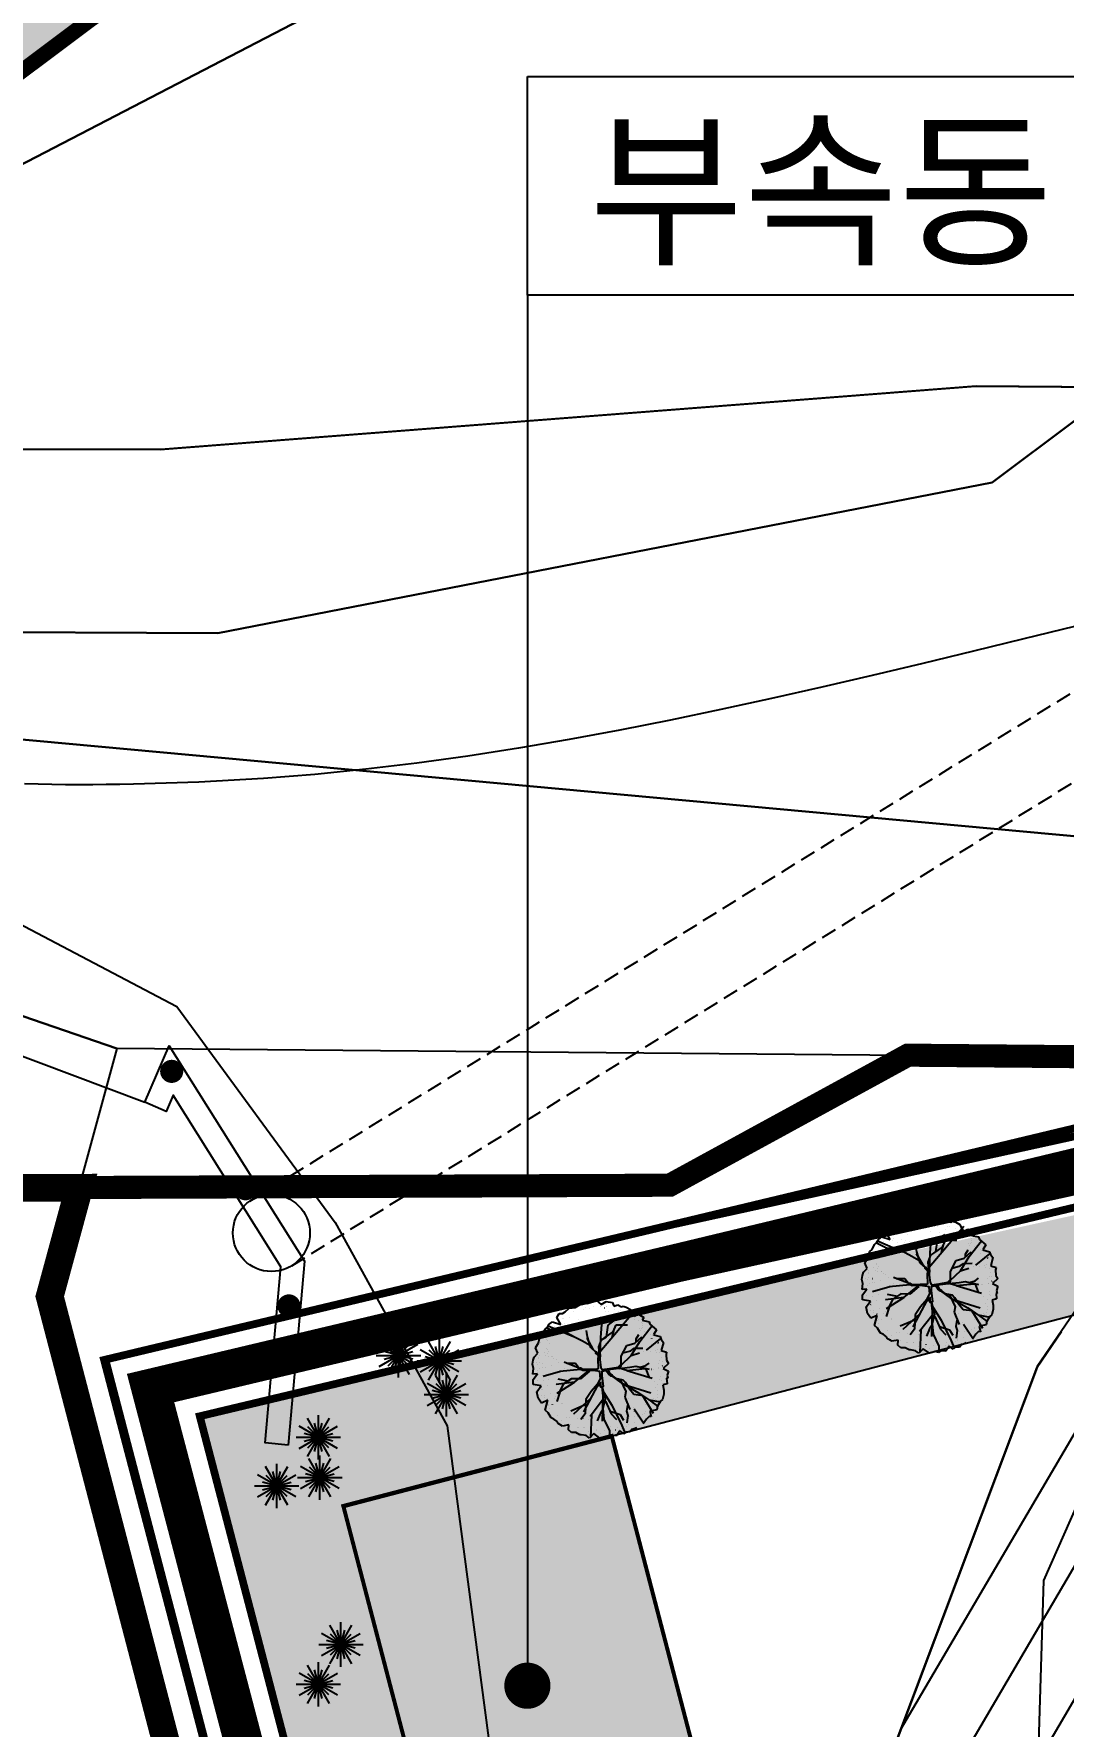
# Model space of a CAD drawing. Header units: millimetres. Extents: x 0 to 190005487, y 0 to 455456909.
# Drawn here: x 62806 to 76167, y 159310 to 181280 of the extents above; entities that cross this region are included whole.
import ezdxf
from ezdxf.enums import TextEntityAlignment as Align
from ezdxf.xclip import XClip

# ---------------------------------------------------------------- set-up
doc = ezdxf.new("R2010")
doc.units = ezdxf.units.MM
doc.header["$LTSCALE"] = 800
doc.header["$MEASUREMENT"] = 0
doc.header["$XCLIPFRAME"] = 0
for name, pattern in [('CENTER', [2, 1.25, -0.25, 0.25, -0.25]), ('DOT2', [0.125, 0, -0.125]), ('HIDDEN', [0.375, 0.25, -0.125]), ('PHANTOM2', [31.75, 15.875, -3.175, 3.175, -3.175, 3.175, -3.175]), ('XREF_BASE$0$PHANTOM', [63.5, 31.75, -6.35, 6.35, -6.35, 6.35, -6.35]), ('XREF_BASE$0$PHANTOMX2', [5, 2.5, -0.5, 0.5, -0.5, 0.5, -0.5])]:
    doc.linetypes.add(name, pattern=pattern)
doc.layers.get('0').update_dxf_attribs({"linetype": 'CONTINUOUS'})
doc.layers.get('Defpoints').update_dxf_attribs({"color": 153, "linetype": 'CONTINUOUS'})
for name, color, linetype in [('0-녹지', 71, 'CONTINUOUS'), ('1-5CON', 30, 'CONTINUOUS'), ('1-ROAD', 1, 'CONTINUOUS'), ('1-U형측구', 7, 'CONTINUOUS'), ('1-배수관', 134, 'HIDDEN'), ('1-신호등', 4, 'CONTINUOUS'), ('1-옹벽', 4, 'CONTINUOUS'), ('1-지적선', 3, 'CONTINUOUS'), ('125', 4, 'CONTINUOUS'), ('_교목_Plant', 90, 'CONTINUOUS'), ('base$0$base$0$WID', 4, 'CONTINUOUS'), ('LSMD_CONT_LDREG_41500', 1, 'CONTINUOUS'), ('rndur', 1, 'CONTINUOUS'), ('tc-2', 252, 'CONTINUOUS'), ('TEXT', 6, 'CONTINUOUS'), ('XREF_BASE$0$-0', 7, 'CONTINUOUS'), ('XREF_BASE$0$CE_PROPERTY LINE', 2, 'XREF_BASE$0$PHANTOM'), ('XREF_BASE$0$가구1', 5, 'CONTINUOUS'), ('XREF_BASE$0$성토옹벽', 6, 'CONTINUOUS'), ('XREF_BASE$0$절토옹벽', 2, 'CONTINUOUS'), ('사업부지', 7, 'CONTINUOUS'), ('성토옹벽', 6, 'CONTINUOUS')]:
    doc.layers.add(name, color=color, linetype=linetype)
doc.layers.add('A-MKXS-TEXT1', color=3, linetype='CONTINUOUS', lineweight=25)
doc.styles.add('SH_대대리576', font='NanumGothicBold.ttf')

# ---------------------------------------------------------------- blocks, each defined once
blk = doc.blocks.new('G$C940A8A8A')
at = {"layer": 'LSMD_CONT_LDREG_41500', "color": 7, "linetype": 'Continuous', "const_width": 0.26}
blk.add_lwpolyline([(13683, 131658), (14579, 132602), (21734, 152348), (25853, 158177), (29518, 161359), (46147, 168760), (47607, 165750), (31222, 159044), (28272, 155580), (24841, 151551), (23387, 143698), (19919, 133338), (16339, 129836), (13684, 124791)], close=True, dxfattribs=at)
at = {"layer": 'LSMD_CONT_LDREG_41500', "color": 1, "linetype": 'Continuous', "const_width": 300, "flags": 128}
blk.add_lwpolyline([(142885, 66413), (152606, 122087), (144785, 119579), (143421, 121130), (137727, 124230), (130217, 126970), (123087, 133510), (108147, 137630), (87787, 140640), (75957, 139800), (74927, 144400), (66787, 156160), (47607, 165750), (36878, 161359), (29518, 161359), (25251, 162513), (21834, 161660), (14411, 163566), (13684, 162297), (13684, 140689), (13684, 131660)], dxfattribs=at)
blk = doc.blocks.new('현황측량 지적')
at = {"transparency": 33554687}
h = blk.add_hatch(dxfattribs=at)
h.set_pattern_fill('ANSI31', color=6, scale=7000, angle=14.6251, style=0)
h.set_pattern_definition([(59.62512505, (-197077868.5, -418947641.6), (-754.8935534, 442.4485542), [])])
h.paths.add_polyline_path([(-43252, 10995), (-50374, 9137), (-53116, 5133), (-55630, -1548), (-56749, -13620), (-57568, -22460), (-58196, -23599), (-56461, -30244), (-55166, -24692), (-52586, -20400), (-51847, -9500), (-52423, -1534), (-50120, 3230), (-48140, 7327)])
at = {"layer": '125', "linetype": 'Continuous'}
blk.add_hatch(color=8, dxfattribs=at).paths.add_polyline_path([(-58637, 4234), (-62121, 3325), (-60757, -1900), (-57274, -991)])
at = {"layer": '사업부지', "linetype": 'Continuous'}
h = blk.add_hatch(dxfattribs=at)
h.set_pattern_fill('AR-HBONE', color=8, scale=100, angle=14.623, style=0)
h.set_pattern_definition([(59.62295331, (-152706624.56, -461770356.86), (-142.81125256, 547.36180552), [1200, -400]), (149.62295331, (-152706422.3, -461770011.77), (-142.81125256, 547.36180552), [1200, -400])])
edge = h.paths.add_edge_path()
edge.add_arc((-175728, 146781), 167876, 319.67, 322.33082, ccw=False)
edge.add_arc((-118040, 100322), 93851, 314.07463, 318.49856, ccw=False)
edge.add_arc((-118040, 100322), 93851, 310.12729, 314.07463, ccw=False)
edge.add_arc((-118040, 100322), 93851, 304.12732, 310.12729, ccw=False)
edge.add_arc((-57812, 11458), 13500, 124.1273, 194.1941)
edge.add_line((-70900, 8147), (-68479, -1130))
edge.add_line((-68479, -1130), (-66633, -8205))
edge.add_arc((-56474, -5554), 10500, 194.623, 244.5476)
edge.add_arc((-61631, -16390), 1500, 14.623, 64.5476, ccw=False)
edge.add_line((-60179, -16011), (-59907, -17053))
edge.add_arc((-56474, -5554), 12000, 194.623, 253.3715, ccw=False)
edge.add_line((-68085, -8584), (-72352, 7770))
edge.add_line((-72352, 7770), (-72261, 7430))
edge.add_arc((-57812, 11458), 15000, 124.1273, 195.5774, ccw=False)
edge.add_arc((-118040, 100322), 92351, 304.12732, 310.12729)
edge.add_arc((-118040, 100322), 92351, 310.12729, 314.07463)
edge.add_arc((-118040, 100322), 92351, 314.07463, 318.48907)
edge.add_arc((-175728, 146781), 166376, 319.67529, 320.61331)
edge.add_arc((-175727, 146780), 166375, 320.61332, 320.99411)
edge.add_arc((-41778, 38287), 6000, 100.2484, 140.9941, ccw=False)
blk.add_lwpolyline([(-43252, 10995), (-50374, 9137), (-53116, 5133), (-55630, -1548), (-56749, -13620), (-57568, -22460), (-58196, -23599), (-56461, -30244), (-55166, -24692), (-52586, -20400), (-51847, -9500), (-52423, -1534), (-50120, 3230), (-48140, 7327)], close=True)
at = {"color": 7, "const_width": 50}
blk.add_lwpolyline([(-58637, 4234), (-62121, 3325), (-60757, -1900), (-57274, -991)], close=True, dxfattribs=at)
at = {"layer": '1-5CON', "color": 8, "linetype": 'Continuous', "elevation": 90000}
blk.add_lwpolyline([(-52630, 14740), (-53287, 14580), (-53944, 14420), (-54600, 14262), (-55256, 14107), (-55911, 13954), (-56566, 13806), (-57221, 13663), (-57877, 13526), (-58533, 13397), (-59190, 13275), (-59847, 13163), (-60506, 13060), (-61166, 12968), (-61828, 12888), (-62491, 12821), (-63156, 12768), (-63999, 12719), (-64845, 12695), (-65022, 12691), (-65198, 12689), (-65375, 12687), (-65551, 12687), (-65728, 12687), (-65905, 12690), (-66081, 12693), (-66258, 12698)], dxfattribs=at)
at = {"layer": '1-ROAD', "color": 8}
blk.add_lwpolyline([(-44047, 10402), (-48053, 14274), (-49462, 17824), (-53914, 17856), (-64499, 17035), (-76393, 17053), (-82327, 16676), (-83836, 20055)], dxfattribs=at)
at = {"layer": '1-U형측구', "color": 8}
blk.add_lwpolyline([(-72293, 10105), (-68154, 9589), (-66551, 9261), (-64698, 8565)], dxfattribs=at)
at = {"layer": '1-배수관', "color": 8}
for p, q in [((-63318, 7293), (-32872, 26126)), ((-62792, 6442), (-32346, 25276))]:
    blk.add_line(p, q, dxfattribs=at)
at = {"layer": '1-배수관', "color": 8, "linetype": 'Continuous'}
blk.add_circle((-63055, 6868), 500, dxfattribs=at)
at = {"layer": '1-신호등', "color": 8, "linetype": 'Continuous'}
blk.add_line((-62933, 6429), (-62933, 6429), dxfattribs=at)
at = {"layer": '1-옹벽', "color": 8, "linetype": 'Continuous'}
blk.add_lwpolyline([(-62838, 4115), (-63137, 4142), (-62933, 6429), (-64332, 8656), (-64422, 8446), (-64698, 8565), (-64382, 9299), (-62625, 6503), (-62838, 4115)], dxfattribs=at)
at = {"layer": '1-옹벽', "color": 8, "linetype": 'Continuous', "const_width": 150}
for points in [[(-64422, 8947, 1), (-64277, 8985, 1)], [(-63464, 7423, 1), (-63319, 7460, 1)], [(-62900, 5902, 1), (-62755, 5940, 1)]]:
    blk.add_lwpolyline(points, format="xyb", close=True, dxfattribs=at)
at = {"layer": '1-지적선', "color": 8}
for points in [[(-48739, 44668, 0), (-45804, 38291, 0), (-58326, 24882, 0), (-77217, 15075, 0), (-79156, 15198, 0), (-85405, 21962, 0), (-95164, 27499, 0), (-68021, 40094, 0), (-55122, 53375, 0), (-52729, 56895, 0), (-48739, 44668, 0)], [(-45804, 38291, 0), (-42676, 31493, 0), (-41808, 30415, 0), (-42058, 29074, 0), (-49357, 19865, 0), (-53699, 16610, 0), (-63751, 14655, 0), (-71154, 14689, 0), (-77217, 15075, 0), (-58326, 24882, 0), (-45804, 38291, 0)], [(-79156, 15198, 0), (-77217, 15075, 0), (-71154, 14689, 0), (-63751, 14655, 0), (-53699, 16610, 0), (-49357, 19865, 0), (-42058, 29074, 0), (-41808, 30415, 0), (-39418, 27445, 0), (-36925, 22131, 0), (-47536, 12843, 0), (-52074, 11969, 0), (-78538, 14398, 0), (-79156, 15198, 0)], [(-132185, 7990, 0), (-122776, 15285, 0), (-113506, 15373, 0), (-102516, 11206, 0), (-97941, 11144, 0), (-88443, 13506, 0), (-78538, 14398, 0), (-52074, 11969, 0), (-47536, 12843, 0), (-36925, 22131, 0), (-36156, 20495, 0), (-50378, 9135, 0), (-54798, 9174, 0), (-65063, 9263, 0), (-68739, 10525, 0), (-78796, 11272, 0), (-89562, 11037, 0), (-99269, 8221, 0), (-103807, 8886, 0), (-113529, 12960, 0), (-122350, 13516, 0), (-124731, 11321, 0), (-132185, 7990, 0)], [(-102179, 8311, 0), (-103562, 8789, 0), (-103807, 8886, 0), (-99269, 8221, 0), (-89562, 11037, 0), (-78796, 11272, 0), (-68739, 10525, 0), (-65063, 9263, 0), (-65553, 7453, 0), (-83113, 7385, 0), (-99558, 7401, 0), (-102179, 8311, 0)]]:
    blk.add_polyline3d(points, dxfattribs=at)
at = {"layer": 'rndur', "linetype": 'PHANTOM2', "ltscale": 2, "const_width": 360, "flags": 128}
blk.add_lwpolyline([(206883, -157310), (202971, -156085), (192523, -138055), (192037, -134393), (187653, -139214), (180694, -143462), (173737, -143509), (161354, -148904), (157725, -144242), (154816, -136784), (158050, -127241), (126239, -144923), (122996, -147375), (114777, -142533), (78067, -156212), (59378, -150969), (50990, -145420), (42961, -141949), (35259, -140747), (23792, -141142), (15855, -140119), (12425, -139716), (9303, -139321), (5202, -130219), (-3377, -125158), (-12855, -120922), (-25433, -113134), (-31110, -107172), (-33684, -104469), (-50296, -94166), (-54916, -87820), (-58556, -75838), (-58594, -63575), (-54697, -51462), (-52838, -43399), (-53310, -35411), (-56465, -30247), (-58199, -23603), (-65933, 6044), (-65550, 7455), (-83110, 7388), (-99556, 7405), (-100789, 7832), (-83513, -58384), (-91570, -60086), (-90952, -159807)], dxfattribs=at)
at = {"layer": 'rndur', "linetype": 'PHANTOM2', "ltscale": 2, "flags": 128}
blk.add_lwpolyline([(206883, -157310), (202971, -156085), (192523, -138055), (192037, -134393), (187653, -139214), (180694, -143462), (173737, -143509), (161354, -148904), (157725, -144242), (154816, -136784), (158050, -127241), (126239, -144923), (122996, -147375), (114777, -142533), (78067, -156212), (59378, -150969), (50990, -145420), (42961, -141949), (35259, -140747), (23792, -141142), (15855, -140119), (12425, -139716), (9303, -139321), (5202, -130219), (-3377, -125158), (-12855, -120922), (-25433, -113134), (-31110, -107172), (-33684, -104469), (-50296, -94166), (-54916, -87820), (-58556, -75838), (-58594, -63575), (-54697, -51462), (-52838, -43399), (-53310, -35411), (-56465, -30247), (-58199, -23603), (-65933, 6044), (-65550, 7455), (-83110, 7388), (-99556, 7405), (-100789, 7832), (-83513, -58384), (-91570, -60086), (-90952, -159807)], dxfattribs=at)
at = {"layer": '사업부지', "color": 8, "linetype": 'Continuous', "flags": 128}
blk.add_lwpolyline([(-42845, 44191, 200, 200, -0.011611), (-47751, 38133, 200, 200, -0.019305), (-52757, 32896, 200, 200, -0.017225), (-57554, 28562, 200, 200, -0.026186), (-65386, 22633, 200, 200, 0.315619), (-70900, 8147, 200, 200, 0), (-68479, -1130, 200, 200, 0), (-66633, -8205, 200, 200, 0.22135), (-60986, -15035, 200, 200, -0.22135), (-60179, -16011, 200, 200, 0), (-59907, -17053, 200, 200, -0.262105), (-68085, -8584, 200, 200, 0), (-72352, 7770, 200, 200, 0), (-72261, 7430, 200, 200, -0.322269), (-66228, 23875, 200, 200, 0.026186), (-58520, 29709, 200, 200, 0.017225), (-53801, 33974, 200, 200, 0.019264), (-48884, 39115, 200, 200, 0.004093), (-47139, 41206, 0, 0, 0), (-47139, 41206, 200, 200, 0.001662), (-46440, 42063, 200, 200, -0.179684)], format="xyseb", close=True, dxfattribs=at)
at = {"layer": '사업부지', "color": 8, "linetype": 'Continuous', "ltscale": 10, "const_width": 200, "flags": 128}
for points in [[(-42845, 44191, -0.011611), (-47751, 38133, -0.019305), (-52757, 32896, -0.017225), (-57554, 28562, -0.026186), (-65386, 22633, 0.315619), (-70900, 8147), (-68479, -1130), (-66633, -8205, 0.22135), (-60986, -15035, -0.22135), (-60179, -16011), (-59907, -17053)], [(-47139, 41206, -0.004093), (-48884, 39115, -0.019264), (-53801, 33974, -0.017225), (-58520, 29709, -0.026186), (-66228, 23875, 0.322269), (-72261, 7430), (-72352, 7770), (-68085, -8584, 0.262105), (-59907, -17053, 0.262105)]]:
    blk.add_lwpolyline(points, format="xyb", dxfattribs=at)
at = {"rotation": 14.62512504690287}
blk.add_blockref('G$C940A8A8A', (-38193, -154447), dxfattribs=at)
blk = doc.blocks.new('대지현황레벨1')
at = {"layer": 'Defpoints', "color": 6}
blk.add_lwpolyline([(-60480, -14864), (-56753, -13622), (-52427, -1536), (-50124, 3229), (-48145, 7325), (-33984, 17951), (-36156, 20495), (-50378, 9135), (-54798, 9174), (-57889, 7486), (-65553, 7456), (-65936, 6045)], close=True, dxfattribs=at)
blk = doc.blocks.new('A$C15A91853')
at = {"layer": 'Defpoints'}
for points in [[(46801, 0), (47587, 7154), (48443, 10307), (49499, 19897), (49907, 33129), (50351, 34136), (50956, 34462), (52066, 34644), (58944, 34310), (68294, 34026), (68303, 34079), (69309, 40554), (69347, 40792), (60535, 41222), (58897, 41176), (54889, 45050), (53481, 48599), (49028, 48631), (38443, 47812), (26550, 47830), (20615, 47453), (19107, 50832)], [(0, 44758), (4948, 43401), (17839, 42226), (25189, 42483), (29295, 42370), (33454, 42220), (35928, 42013), (38652, 40578), (40707, 37777), (42163, 35137), (43272, 26739), (43649, 20480), (42505, 20194), (43607, 13152), (43641, 11401)]]:
    blk.add_lwpolyline(points, dxfattribs=at)
blk = doc.blocks.new('A$C53055D6E')
at = {"layer": 'XREF_BASE$0$CE_PROPERTY LINE', "color": 8, "linetype": 'XREF_BASE$0$PHANTOMX2', "ltscale": 3, "flags": 128}
for points in [[(436, 116514), (1065, 117654), (3002, 138566), (5516, 145246), (8259, 149251), (22480, 160611), (24653, 158067), (10492, 147441), (8512, 143344), (6210, 138580), (6786, 130614), (6046, 119714), (3466, 115422), (2171, 109870)], [(24653, 158067), (15380, 151109), (8259, 149251), (3838, 149290), (748, 147602), (-6916, 147572), (-7299, 146160), (-1843, 125252), (436, 116516), (2171, 109870), (5326, 104706), (5798, 96717), (3940, 88655), (43, 76541), (81, 64279), (3722, 52297), (8342, 45951), (24954, 35648), (27528, 32946), (33205, 26984), (45785, 19196), (55262, 14961), (63842, 9900), (67943, 799), (71065, 403), (74495, 0), (71416, 11497), (72509, 16027), (80907, 20283), (84381, 29814), (86654, 26118), (86417, 19281), (94182, 16961), (94474, 13223), (94701, 13128), (143072, 50641), (145797, 73715), (141926, 86006), (137274, 142330), (130340, 137929), (128629, 139085), (122336, 140647), (114378, 141402), (105827, 145930), (90331, 146144), (69871, 143916), (58636, 140116), (56478, 144307), (45633, 153630)], [(15380, 151109), (8259, 149251), (5516, 145246), (3002, 138566), (1884, 126494), (1065, 117654), (437, 116515), (2171, 109870), (3466, 115422), (6046, 119714), (6786, 130614), (6210, 138580), (8512, 143344), (10492, 147441)]]:
    blk.add_lwpolyline(points, close=True, dxfattribs=at)
at = {"layer": '성토옹벽', "color": 4, "linetype": 'Continuous', "ltscale": 10, "const_width": 100, "flags": 128}
for points in [[(55628, 144636), (45495, 153353), (24724, 157745), (15091, 150517), (8341, 148908), (803, 147102), (-6147, 145447), (-6595, 145340), (-1228, 124843)], [(54976, 143878), (45038, 152427), (24961, 156673), (15534, 149599), (8574, 147936), (913, 146102), (-5353, 144609), (-260, 125095)]]:
    blk.add_lwpolyline(points, dxfattribs=at)
at = {"layer": '성토옹벽', "color": 4, "linetype": 'CENTER', "ltscale": 100, "const_width": 500, "flags": 128}
blk.add_lwpolyline([(55302, 144257), (45267, 152890), (24842, 157209), (15312, 150058), (8457, 148427), (858, 146602), (-5991, 144975), (-5991, 144975), (-744, 124969)], dxfattribs=at)
blk = doc.blocks.new('XREF_BASE$0$사면')
at = {"layer": 'XREF_BASE$0$가구1', "color": 8, "ltscale": 3, "flags": 128}
blk.add_lwpolyline([(298619.448, 360291.174), (298619.448, 360313.966), (298620.175, 360315.235), (298615.174, 360316.52)], dxfattribs=at)
blk = doc.blocks.new('XREF_BASE$0$A$C5E376D50')
at = {"layer": 'XREF_BASE$0$-0', "color": 8, "linetype": 'ByBlock', "xscale": 1000, "yscale": 1000, "zscale": 1000, "rotation": 14.62585327519887}
blk.add_blockref('XREF_BASE$0$사면', (-197751370, -423722364), dxfattribs=at)
blk = doc.blocks.new('XREF_BASE$0$A$C3CBC0631')
at = {"layer": '125', "linetype": 'Continuous'}
blk.add_hatch(color=8, dxfattribs=at).paths.add_polyline_path([(-5, 144348), (-3489, 143439), (-2125, 138214), (1358, 139123)])
at = {"color": 7, "const_width": 50}
blk.add_lwpolyline([(-5, 144348), (-3489, 143439), (-2125, 138214), (1358, 139123)], close=True, dxfattribs=at)
at = {"layer": 'XREF_BASE$0$CE_PROPERTY LINE', "color": 8, "linetype": 'XREF_BASE$0$PHANTOMX2', "ltscale": 3, "flags": 128}
for points in [[(436, 116514), (1065, 117654), (3002, 138566), (5516, 145246), (8259, 149251), (22480, 160611), (24653, 158067), (10492, 147441), (8512, 143344), (6210, 138580), (6786, 130614), (6046, 119714), (3466, 115422), (2171, 109870)], [(24653, 158067), (15380, 151109), (8259, 149251), (3838, 149290), (748, 147602), (-6916, 147572), (-7299, 146160), (-1843, 125252), (436, 116516), (2171, 109870), (5326, 104706), (5798, 96717), (3940, 88655), (43, 76542), (81, 64279), (3722, 52297), (8342, 45951), (24954, 35648), (27528, 32946), (33205, 26984), (45785, 19196), (55262, 14961), (63842, 9900), (67943, 799), (71065, 403), (74495, 0), (71416, 11497), (72509, 16027), (80907, 20283), (84381, 29814), (86654, 26118), (86417, 19281), (94182, 16961), (94474, 13223), (94701, 13128), (143072, 50641), (145797, 73715), (141926, 86006), (137274, 142330), (130340, 137929), (128629, 139085), (122336, 140647), (114378, 141402), (105828, 145930), (90331, 146144), (69871, 143916), (58636, 140116), (56478, 144307), (45633, 153630)], [(15380, 151109), (8259, 149251), (5516, 145246), (3002, 138566), (1884, 126494), (1065, 117654), (437, 116515), (2171, 109870), (3466, 115422), (6046, 119714), (6786, 130614), (6210, 138580), (8512, 143344), (10492, 147441)]]:
    blk.add_lwpolyline(points, close=True, dxfattribs=at)
at = {"layer": 'XREF_BASE$0$절토옹벽', "color": 8, "linetype": 'ByBlock', "ltscale": 5, "const_width": 100, "flags": 128}
for points in [[(55628, 144636), (45495, 153353), (24724, 157745), (15091, 150517), (8375, 148764), (803, 147102), (-6578, 145344), (-6578, 145344), (-1228, 124843)], [(54976, 143878), (45038, 152427), (24961, 156673), (15550, 149647), (8574, 147936), (913, 146102), (-5353, 144609), (-260, 125095)]]:
    blk.add_lwpolyline(points, dxfattribs=at)
at = {"layer": 'XREF_BASE$0$절토옹벽', "color": 253, "const_width": 500, "flags": 128}
blk.add_lwpolyline([(55302, 144257), (45267, 152890), (24842, 157209), (15312, 150058), (8492, 148278), (858, 146602), (-5992, 144975), (-5992, 144975), (-744, 124969)], dxfattribs=at)
blk = doc.blocks.new('TL000015_0')
at = {"color": 0}
for p, q in [((-0.138, 0.675), (-0.079, 0.692)), ((-0.079, 0.692), (-0.042, 0.707)), ((-0.042, 0.707), (0.008, 0.666)), ((0.008, 0.666), (0.058, 0.697)), ((0.058, 0.697), (0.121, 0.686)), ((-0.441, 0.534), (-0.419, 0.573)), ((-0.401, 0.463), (-0.441, 0.534)), ((-0.419, 0.573), (-0.386, 0.575)), ((-0.386, 0.575), (-0.358, 0.59)), ((-0.358, 0.59), (-0.317, 0.629)), ((-0.317, 0.629), (-0.256, 0.634)), ((-0.256, 0.634), (-0.223, 0.655)), ((-0.223, 0.655), (-0.182, 0.679)), ((-0.182, 0.679), (-0.138, 0.675)), ((-0.007, 0.185), (0.344, 0.601)), ((0.121, 0.686), (0.134, 0.647)), ((0.134, 0.647), (0.177, 0.662)), ((0.177, 0.662), (0.214, 0.642)), ((0.214, 0.642), (0.23, 0.649)), ((0.23, 0.649), (0.262, 0.64)), ((0.262, 0.64), (0.304, 0.616)), ((0.304, 0.616), (0.312, 0.601)), ((0.312, 0.601), (0.34, 0.547)), ((0.34, 0.547), (0.386, 0.568)), ((0.386, 0.568), (0.441, 0.534)), ((0.441, 0.534), (0.423, 0.506)), ((-0.63, 0.277), (-0.61, 0.344)), ((-0.61, 0.344), (-0.584, 0.362)), ((-0.584, 0.362), (-0.562, 0.414)), ((-0.562, 0.414), (-0.536, 0.436)), ((-0.431, 0.373), (-0.541, 0.426)), ((-0.536, 0.436), (-0.519, 0.466)), ((-0.275, 0.337), (-0.53, 0.447)), ((-0.519, 0.466), (-0.486, 0.49)), ((-0.486, 0.49), (-0.401, 0.463)), ((-0.35, 0.38), (-0.431, 0.373)), ((-0.249, 0.328), (-0.35, 0.38)), ((-0.132, 0.338), (-0.142, 0.402)), ((0.011, 0.461), (0, 0.33)), ((0.04, 0.326), (0.13, 0.387)), ((0.062, 0.338), (0.079, 0.456)), ((0.079, 0.456), (0.152, 0.515)), ((0.117, 0.332), (0.135, 0.396)), ((0.13, 0.387), (0.16, 0.458)), ((0.16, 0.458), (0.275, 0.458)), ((0.361, 0.316), (0.388, 0.36)), ((0.398, 0.291), (0.523, 0.452)), ((0.423, 0.506), (0.493, 0.49)), ((0.493, 0.49), (0.502, 0.466)), ((0.502, 0.466), (0.567, 0.41)), ((0.567, 0.41), (0.536, 0.359)), ((0.536, 0.359), (0.604, 0.34)), ((-0.673, 0.133), (-0.636, 0.172)), ((-0.66, 0.227), (-0.63, 0.277)), ((-0.636, 0.172), (-0.66, 0.227)), ((-0.183, 0.292), (-0.249, 0.328)), ((-0.11, 0.253), (-0.183, 0.292)), ((-0.137, 0.324), (-0.076, 0.214)), ((-0.097, 0.228), (-0.132, 0.338)), ((-0.044, 0.179), (-0.097, 0.228)), ((-0.076, 0.214), (-0.044, 0.182)), ((-0.017, 0.235), (0.01, 0.306)), ((-0.009, 0.16), (-0.017, 0.235)), ((0, 0.33), (-0.008, 0.158)), ((0.01, 0.306), (0.062, 0.338)), ((0.211, 0.14), (0.268, 0.25)), ((0.228, 0.174), (0.307, 0.196)), ((0.268, 0.25), (0.348, 0.275)), ((0.307, 0.196), (0.341, 0.221)), ((0.312, 0.148), (0.398, 0.291)), ((0.312, 0.148), (0.396, 0.174)), ((0.341, 0.221), (0.429, 0.223)), ((0.348, 0.275), (0.419, 0.338)), ((0.363, 0.284), (0.361, 0.316)), ((0.466, 0.204), (0.612, 0.321)), ((0.582, 0.281), (0.588, 0.276)), ((0.604, 0.34), (0.615, 0.312)), ((0.615, 0.312), (0.639, 0.281)), ((0.639, 0.281), (0.617, 0.198)), ((0.617, 0.198), (0.671, 0.181)), ((0.671, 0.181), (0.667, 0.157)), ((-0.689, 0.059), (-0.682, 0.101)), ((-0.68, 0.018), (-0.689, 0.059)), ((-0.686, -0.042), (-0.68, 0.018)), ((-0.682, 0.101), (-0.673, 0.133)), ((-0.203, 0.006), (-0.413, -0.015)), ((-0.208, 0.017), (-0.368, 0.079)), ((-0.254, 0.066), (-0.342, 0.066)), ((-0.215, 0.017), (-0.254, 0.066)), ((0.267, -0.003), (0.19, 0.02)), ((0.192, 0.017), (0.297, 0.03)), ((0.312, 0.148), (0.204, 0.045)), ((0.211, 0.044), (0.211, 0.14)), ((0.267, -0.003), (0.449, 0.016)), ((0.297, 0.03), (0.358, 0.04)), ((0.358, 0.04), (0.495, 0.008)), ((0.402, 0.03), (0.461, 0.047)), ((0.461, 0.047), (0.495, 0.071)), ((0.461, 0.01), (0.491, -0.068)), ((0.629, 0.042), (0.627, 0.039)), ((0.691, 0.068), (0.635, 0.018)), ((0.635, 0.018), (0.689, -0.01)), ((0.667, 0.157), (0.669, 0.101)), ((0.669, 0.101), (0.691, 0.068)), ((-0.638, -0.038), (-0.686, -0.042)), ((-0.682, -0.095), (-0.638, -0.038)), ((-0.682, -0.147), (-0.682, -0.095)), ((-0.602, -0.161), (-0.682, -0.147)), ((-0.645, -0.219), (-0.602, -0.161)), ((-0.406, -0.014), (-0.58, -0.066)), ((-0.262, -0.123), (-0.45, -0.147)), ((-0.278, -0.133), (-0.443, -0.238)), ((-0.328, -0.112), (-0.428, -0.093)), ((-0.379, -0.144), (-0.418, -0.227)), ((-0.293, -0.088), (-0.379, -0.144)), ((-0.203, -0.09), (-0.293, -0.088)), ((-0.262, -0.123), (-0.278, -0.133)), ((-0.262, -0.123), (-0.138, -0.022)), ((-0.112, -0.012), (-0.203, -0.09)), ((-0.026, -0.149), (-0.173, -0.422)), ((-0.138, -0.022), (-0.123, -0.003)), ((-0.029, -0.144), (-0.093, -0.218)), ((0.014, -0.17), (0.023, -0.261)), ((0.018, -0.171), (0.047, -0.291)), ((0.111, -0.051), (0.152, -0.083)), ((0.213, -0.129), (0.113, -0.055)), ((0.152, -0.083), (0.226, -0.098)), ((0.199, -0.095), (0.258, -0.218)), ((0.213, -0.129), (0.246, -0.15)), ((0.226, -0.098), (0.25, -0.122)), ((0.239, -0.145), (0.51, -0.229)), ((0.246, -0.15), (0.384, -0.229)), ((0.25, -0.122), (0.295, -0.191)), ((0.267, -0.003), (0.524, -0.08)), ((0.676, -0.138), (0.633, -0.15)), ((0.633, -0.15), (0.643, -0.202)), ((0.682, -0.08), (0.671, -0.083)), ((0.671, -0.083), (0.676, -0.138)), ((0.689, -0.01), (0.676, -0.051)), ((0.676, -0.051), (0.682, -0.08)), ((-0.632, -0.286), (-0.645, -0.219)), ((-0.597, -0.334), (-0.632, -0.286)), ((-0.534, -0.306), (-0.597, -0.334)), ((-0.562, -0.406), (-0.534, -0.306)), ((-0.411, -0.223), (-0.443, -0.318)), ((-0.101, -0.289), (-0.273, -0.448)), ((-0.149, -0.298), (-0.156, -0.445)), ((-0.093, -0.218), (-0.149, -0.298)), ((0.022, -0.306), (-0.105, -0.469)), ((0.017, -0.199), (0.114, -0.355)), ((0.023, -0.261), (0.018, -0.518)), ((0.047, -0.291), (0.025, -0.391)), ((0.05, -0.316), (0.108, -0.445)), ((0.258, -0.218), (0.248, -0.274)), ((0.248, -0.274), (0.299, -0.399)), ((0.295, -0.191), (0.339, -0.245)), ((0.339, -0.245), (0.434, -0.257)), ((0.384, -0.229), (0.507, -0.313)), ((0.427, -0.258), (0.534, -0.436)), ((0.49, -0.301), (0.609, -0.323)), ((0.507, -0.313), (0.583, -0.368)), ((0.61, -0.315), (0.578, -0.365)), ((0.63, -0.299), (0.61, -0.315)), ((0.641, -0.243), (0.63, -0.299)), ((0.643, -0.202), (0.641, -0.243)), ((-0.53, -0.434), (-0.562, -0.406)), ((-0.501, -0.484), (-0.53, -0.434)), ((-0.473, -0.497), (-0.501, -0.484)), ((-0.438, -0.521), (-0.473, -0.497)), ((-0.154, -0.352), (-0.301, -0.416)), ((-0.156, -0.445), (-0.198, -0.502)), ((-0.092, -0.452), (-0.102, -0.682)), ((-0.002, -0.443), (-0.034, -0.516)), ((0.025, -0.401), (-0.002, -0.443)), ((0.025, -0.391), (0.035, -0.497)), ((0.035, -0.497), (0.091, -0.617)), ((0.099, -0.418), (0.199, -0.45)), ((0.108, -0.445), (0.162, -0.502)), ((0.114, -0.355), (0.218, -0.562)), ((0.199, -0.45), (0.233, -0.507)), ((0.275, -0.355), (0.263, -0.418)), ((0.263, -0.418), (0.277, -0.46)), ((0.277, -0.46), (0.268, -0.536)), ((0.342, -0.394), (0.435, -0.535)), ((0.467, -0.497), (0.432, -0.545)), ((0.493, -0.469), (0.467, -0.497)), ((0.515, -0.471), (0.493, -0.469)), ((0.571, -0.402), (0.499, -0.415)), ((0.499, -0.415), (0.515, -0.471)), ((0.578, -0.365), (0.571, -0.402)), ((-0.429, -0.543), (-0.438, -0.521)), ((-0.386, -0.567), (-0.429, -0.543)), ((-0.321, -0.556), (-0.386, -0.567)), ((-0.323, -0.606), (-0.321, -0.556)), ((-0.295, -0.634), (-0.323, -0.606)), ((-0.249, -0.634), (-0.295, -0.634)), ((-0.208, -0.656), (-0.249, -0.634)), ((-0.197, -0.656), (-0.208, -0.656)), ((-0.145, -0.663), (-0.197, -0.656)), ((-0.112, -0.689), (-0.145, -0.663)), ((-0.069, -0.643), (-0.112, -0.689)), ((-0.005, -0.689), (-0.069, -0.643)), ((0.023, -0.682), (-0.005, -0.689)), ((0.053, -0.673), (0.023, -0.682)), ((0.088, -0.68), (0.053, -0.673)), ((0.11, -0.663), (0.088, -0.68)), ((0.091, -0.617), (0.091, -0.666)), ((0.162, -0.667), (0.11, -0.663)), ((0.197, -0.616), (0.162, -0.667)), ((0.236, -0.647), (0.197, -0.616)), ((0.218, -0.562), (0.25, -0.642)), ((0.258, -0.628), (0.236, -0.647)), ((0.301, -0.626), (0.258, -0.628)), ((0.317, -0.602), (0.301, -0.626)), ((0.343, -0.597), (0.317, -0.602)), ((0.367, -0.584), (0.343, -0.597))]:
    blk.add_line(p, q, dxfattribs=at)
blk.add_lwpolyline([(0.077, 0.002), (0.077, -0.004), (0.096, -0.035), (0.118, -0.05), (0.109, -0.06), (0.08, -0.038), (0.056, -0.006), (0.014, -0.014), (0.014, -0.054), (0.026, -0.167), (0.005, -0.173), (0.002, -0.124), (-0.007, -0.132), (-0.018, -0.158), (-0.03, -0.145), (-0.001, -0.088), (-0.008, -0.014), (-0.026, -0.011), (-0.074, -0.004), (-0.109, -0.003), (-0.178, -0.004), (-0.214, 0.011), (-0.203, 0.022), (-0.181, 0.009), (-0.098, 0.011), (-0.033, 0.012), (-0.02, 0.019), (-0.023, 0.107), (-0.021, 0.144), (-0.049, 0.173), (-0.042, 0.185), (-0.025, 0.162), (-0.004, 0.157), (-0.007, 0.104), (0.003, 0.028), (0.017, 0.006), (0.093, 0.016), (0.181, 0.031), (0.203, 0.052), (0.206, 0.035), (0.192, 0.025), (0.187, 0.015)], close=True)
at = {"layer": 'tc-2', "linetype": 'DOT2'}
for p, q in [((0.011, 0.461), (-0.095, 0.687)), ((0.011, 0.461), (-0.005, 0.693)), ((0.005, 0.546), (0.062, 0.69)), ((0.05, 0.598), (0.059, 0.701)), ((0.146, 0.478), (0.09, 0.687)), ((-0.248, 0.335), (-0.424, 0.549)), ((-0.385, 0.519), (-0.373, 0.524)), ((-0.383, 0.458), (-0.385, 0.519)), ((-0.373, 0.524), (-0.287, 0.463)), ((-0.331, 0.436), (-0.352, 0.597)), ((-0.311, 0.534), (-0.316, 0.625)), ((-0.247, 0.458), (-0.311, 0.534)), ((-0.287, 0.463), (-0.269, 0.59)), ((-0.137, 0.324), (-0.277, 0.633)), ((-0.269, 0.59), (-0.172, 0.613)), ((-0.223, 0.514), (-0.222, 0.657)), ((-0.172, 0.613), (-0.157, 0.636)), ((-0.154, 0.361), (-0.167, 0.673)), ((-0.157, 0.636), (-0.115, 0.628)), ((-0.115, 0.628), (-0.071, 0.646)), ((-0.071, 0.646), (0.002, 0.646)), ((0.002, 0.646), (0.005, 0.65)), ((0.005, 0.65), (0.039, 0.631)), ((0.039, 0.631), (0.058, 0.646)), ((0.094, 0.532), (0.05, 0.598)), ((0.058, 0.646), (0.063, 0.643)), ((0.063, 0.643), (0.077, 0.595)), ((0.077, 0.595), (0.141, 0.614)), ((0.121, 0.493), (0.094, 0.532)), ((0.135, 0.396), (0.174, 0.67)), ((0.141, 0.614), (0.184, 0.597)), ((0.152, 0.515), (0.27, 0.63)), ((0.158, 0.561), (0.245, 0.647)), ((0.184, 0.597), (0.202, 0.601)), ((0.194, 0.423), (0.437, 0.536)), ((0.202, 0.601), (0.26, 0.581)), ((0.26, 0.581), (0.298, 0.536)), ((0.298, 0.536), (0.331, 0.54)), ((0.331, 0.54), (0.345, 0.513)), ((0.388, 0.505), (0.407, 0.549)), ((0.403, 0.4), (0.461, 0.515)), ((-0.543, 0.309), (-0.587, 0.348)), ((-0.541, 0.298), (-0.519, 0.397)), ((-0.519, 0.397), (-0.485, 0.409)), ((-0.485, 0.409), (-0.471, 0.443)), ((-0.471, 0.443), (-0.383, 0.458)), ((-0.365, 0.475), (-0.426, 0.505)), ((-0.254, 0.434), (-0.308, 0.451)), ((-0.205, 0.444), (-0.254, 0.434)), ((-0.178, 0.434), (-0.247, 0.458)), ((-0.142, 0.402), (-0.178, 0.434)), ((-0.137, 0.39), (-0.171, 0.475)), ((0.275, 0.458), (0.388, 0.505)), ((0.345, 0.513), (0.414, 0.48)), ((0.37, 0.245), (0.403, 0.4)), ((0.388, 0.36), (0.397, 0.419)), ((0.388, 0.275), (0.596, 0.351)), ((0.397, 0.419), (0.427, 0.451)), ((0.414, 0.48), (0.425, 0.47)), ((0.414, 0.422), (0.501, 0.477)), ((0.419, 0.338), (0.449, 0.39)), ((0.425, 0.47), (0.425, 0.431)), ((0.425, 0.431), (0.51, 0.364)), ((0.427, 0.451), (0.444, 0.5)), ((0.449, 0.39), (0.527, 0.429)), ((0.51, 0.364), (0.523, 0.349)), ((0.523, 0.349), (0.517, 0.319)), ((0.527, 0.429), (0.535, 0.431)), ((-0.555, 0.151), (-0.661, 0.207)), ((-0.534, 0.167), (-0.634, 0.201)), ((-0.536, 0.211), (-0.632, 0.286)), ((-0.621, 0.15), (-0.571, 0.18)), ((-0.544, 0.217), (-0.608, 0.333)), ((-0.604, 0.277), (-0.563, 0.335)), ((-0.571, 0.18), (-0.604, 0.277)), ((-0.563, 0.335), (-0.541, 0.298)), ((-0.514, 0.27), (-0.543, 0.309)), ((-0.472, 0.119), (-0.536, 0.211)), ((-0.524, 0.191), (-0.514, 0.27)), ((-0.489, 0.137), (-0.524, 0.191)), ((-0.137, 0.324), (-0.275, 0.337)), ((0.396, 0.174), (0.634, 0.274)), ((0.424, 0.223), (0.508, 0.189)), ((0.429, 0.223), (0.522, 0.24)), ((0.441, 0.193), (0.671, 0.163)), ((0.508, 0.189), (0.554, 0.204)), ((0.517, 0.319), (0.582, 0.281)), ((0.522, 0.24), (0.569, 0.277)), ((0.554, 0.204), (0.635, 0.186)), ((0.563, 0.177), (0.651, 0.23)), ((0.569, 0.277), (0.625, 0.292)), ((0.588, 0.276), (0.575, 0.213)), ((0.575, 0.213), (0.602, 0.174)), ((0.602, 0.174), (0.615, 0.128)), ((-0.446, 0.109), (-0.69, 0.065)), ((-0.531, 0.142), (-0.68, 0.134)), ((-0.651, 0.074), (-0.673, 0.074)), ((-0.583, 0.064), (-0.651, 0.074)), ((-0.635, 0.057), (-0.617, 0.076)), ((-0.614, 0.015), (-0.635, 0.057)), ((-0.585, 0.025), (-0.634, -0.005)), ((-0.63, -0.042), (-0.614, 0.015)), ((-0.625, 0.128), (-0.621, 0.15)), ((-0.624, 0.122), (-0.625, 0.128)), ((-0.617, 0.076), (-0.624, 0.122)), ((-0.499, 0.044), (-0.585, 0.025)), ((-0.56, 0.03), (-0.583, 0.064)), ((-0.368, 0.079), (-0.555, 0.151)), ((-0.494, 0.142), (-0.534, 0.167)), ((-0.365, 0.02), (-0.499, 0.044)), ((-0.421, 0.076), (-0.494, 0.142)), ((-0.342, 0.066), (-0.421, 0.076)), ((-0.303, 0.066), (-0.365, 0.02)), ((0.449, 0.016), (0.69, -0.001)), ((0.495, 0.071), (0.589, 0.069)), ((0.495, 0.008), (0.591, 0.022)), ((0.519, 0.011), (0.685, 0.087)), ((0.538, 0.01), (0.687, -0.067)), ((0.589, 0.069), (0.63, 0.086)), ((0.591, 0.022), (0.682, -0.034)), ((0.627, 0.039), (0.593, 0.02)), ((0.593, 0.02), (0.608, -0.06)), ((0.615, 0.128), (0.603, 0.094)), ((0.603, 0.094), (0.629, 0.042)), ((0.63, 0.086), (0.664, 0.106)), ((-0.413, -0.015), (-0.692, -0.017)), ((-0.58, -0.066), (-0.686, -0.092)), ((-0.634, -0.005), (-0.673, -0.009)), ((-0.527, -0.05), (-0.673, -0.161)), ((-0.58, -0.11), (-0.673, -0.11)), ((-0.45, -0.147), (-0.662, -0.201)), ((-0.64, -0.106), (-0.63, -0.042)), ((-0.539, -0.152), (-0.64, -0.106)), ((-0.454, -0.148), (-0.633, -0.278)), ((-0.595, -0.179), (-0.539, -0.152)), ((-0.524, -0.095), (-0.58, -0.11)), ((-0.428, -0.093), (-0.524, -0.095)), ((-0.316, -0.158), (-0.392, -0.343)), ((0.213, -0.129), (0.342, -0.394)), ((0.483, -0.067), (0.582, -0.147)), ((0.491, -0.068), (0.603, -0.093)), ((0.524, -0.08), (0.679, -0.122)), ((0.545, -0.118), (0.582, -0.21)), ((0.617, -0.106), (0.56, -0.181)), ((0.582, -0.147), (0.658, -0.205)), ((0.603, -0.093), (0.65, -0.144)), ((0.608, -0.06), (0.617, -0.106)), ((-0.597, -0.257), (-0.627, -0.269)), ((-0.443, -0.238), (-0.602, -0.34)), ((-0.6, -0.193), (-0.595, -0.179)), ((-0.588, -0.201), (-0.6, -0.193)), ((-0.509, -0.24), (-0.597, -0.257)), ((-0.47, -0.289), (-0.592, -0.311)), ((-0.571, -0.26), (-0.588, -0.201)), ((-0.569, -0.28), (-0.571, -0.26)), ((-0.534, -0.291), (-0.569, -0.28)), ((-0.357, -0.184), (-0.563, -0.401)), ((-0.524, -0.346), (-0.534, -0.291)), ((-0.453, -0.269), (-0.509, -0.24)), ((-0.392, -0.343), (-0.497, -0.48)), ((-0.443, -0.318), (-0.489, -0.347)), ((-0.418, -0.227), (-0.47, -0.289)), ((-0.389, -0.337), (-0.434, -0.537)), ((0.289, -0.286), (0.298, -0.471)), ((0.434, -0.257), (0.557, -0.294)), ((0.51, -0.229), (0.628, -0.284)), ((0.529, -0.335), (0.526, -0.343)), ((0.542, -0.287), (0.529, -0.335)), ((0.576, -0.275), (0.542, -0.287)), ((0.557, -0.294), (0.593, -0.333)), ((0.56, -0.181), (0.58, -0.211)), ((0.58, -0.243), (0.576, -0.275)), ((0.58, -0.211), (0.58, -0.243)), ((0.582, -0.21), (0.64, -0.257)), ((-0.531, -0.36), (-0.524, -0.346)), ((-0.521, -0.388), (-0.531, -0.36)), ((-0.434, -0.458), (-0.521, -0.388)), ((-0.489, -0.347), (-0.499, -0.455)), ((-0.391, -0.514), (-0.443, -0.516)), ((-0.34, -0.478), (-0.434, -0.458)), ((-0.403, -0.548), (-0.34, -0.478)), ((-0.311, -0.48), (-0.391, -0.514)), ((-0.273, -0.448), (-0.383, -0.574)), ((-0.173, -0.422), (-0.329, -0.607)), ((-0.301, -0.416), (-0.311, -0.48)), ((-0.228, -0.487), (-0.276, -0.632)), ((-0.117, -0.499), (-0.249, -0.644)), ((-0.198, -0.502), (-0.225, -0.578)), ((-0.105, -0.469), (-0.184, -0.665)), ((-0.183, -0.489), (-0.161, -0.578)), ((0.143, -0.413), (0.148, -0.673)), ((0.162, -0.502), (0.174, -0.58)), ((0.168, -0.462), (0.279, -0.546)), ((0.271, -0.515), (0.218, -0.572)), ((0.233, -0.507), (0.28, -0.556)), ((0.343, -0.534), (0.271, -0.515)), ((0.298, -0.471), (0.35, -0.593)), ((0.299, -0.399), (0.346, -0.418)), ((0.335, -0.38), (0.498, -0.476)), ((0.347, -0.469), (0.343, -0.534)), ((0.346, -0.418), (0.39, -0.467)), ((0.432, -0.545), (0.347, -0.469)), ((0.347, -0.469), (0.367, -0.584)), ((0.372, -0.472), (0.347, -0.469)), ((0.424, -0.446), (0.372, -0.472)), ((0.39, -0.467), (0.424, -0.524)), ((0.451, -0.441), (0.424, -0.446)), ((0.453, -0.423), (0.451, -0.441)), ((0.526, -0.343), (0.453, -0.346)), ((0.453, -0.346), (0.453, -0.423)), ((-0.302, -0.556), (-0.403, -0.548)), ((-0.232, -0.582), (-0.302, -0.556)), ((-0.225, -0.578), (-0.259, -0.634)), ((-0.169, -0.584), (-0.232, -0.582)), ((-0.119, -0.618), (-0.169, -0.584)), ((-0.161, -0.578), (-0.129, -0.651)), ((-0.044, -0.616), (-0.119, -0.618)), ((-0.003, -0.643), (-0.044, -0.616)), ((-0.034, -0.516), (-0.039, -0.602)), ((-0.039, -0.602), (-0.039, -0.654)), ((0.036, -0.61), (-0.003, -0.643)), ((0.018, -0.518), (0.014, -0.689)), ((0.018, -0.518), (0.084, -0.684)), ((0.098, -0.571), (0.036, -0.61)), ((0.154, -0.61), (0.098, -0.571)), ((0.188, -0.604), (0.154, -0.61)), ((0.174, -0.58), (0.223, -0.624)), ((0.215, -0.597), (0.188, -0.604)), ((0.218, -0.572), (0.215, -0.597)), ((0.268, -0.536), (0.265, -0.57)), ((0.265, -0.57), (0.27, -0.617)), ((0.279, -0.546), (0.322, -0.609)), ((0.28, -0.556), (0.339, -0.578))]:
    blk.add_line(p, q, dxfattribs=at)
blk = doc.blocks.new('TE000017_0')
for p, q in [((0.386, -0.104), (-0.386, 0.104)), ((-0.386, -0.104), (0.386, 0.104)), ((0.283, -0.283), (-0.283, 0.283)), ((-0.283, -0.283), (0.283, 0.283)), ((-0.104, -0.386), (0.104, 0.386)), ((0.104, -0.386), (-0.104, 0.386))]:
    blk.add_line(p, q)
at = {"layer": 'tc-2'}
for p, q in [((0.3, -0.52), (-0.3, 0.52)), ((-0.3, -0.52), (0.3, 0.52)), ((0, -0.6), (0, 0.6)), ((-0.6, 0), (0.6, 0)), ((-0.52, -0.3), (0.52, 0.3)), ((0.52, -0.3), (-0.52, 0.3))]:
    blk.add_line(p, q, dxfattribs=at)
blk = doc.blocks.new('G$CBD6E5784')
at = {"layer": '0-녹지'}
h = blk.add_hatch(color=256, dxfattribs=at)
h.dxf.hatch_style = 1
edge = h.paths.add_edge_path()
edge.add_line((7794, 201355), (7902, 200937))
edge.add_line((7902, 200937), (11057, 195774))
edge.add_line((11057, 195774), (11530, 187784))
edge.add_line((11530, 187784), (9671, 179723))
edge.add_line((9671, 179723), (5774, 167609))
edge.add_line((5774, 167609), (5813, 155347))
edge.add_line((5813, 155347), (9453, 143365))
edge.add_line((9453, 143365), (14073, 137018))
edge.add_line((14073, 137018), (30686, 126716))
edge.add_line((30686, 126716), (33260, 124014))
edge.add_line((33260, 124014), (38937, 118052))
edge.add_line((38937, 118052), (51516, 110264))
edge.add_line((51516, 110264), (60993, 106028))
edge.add_line((60993, 106028), (69573, 100968))
edge.add_line((69573, 100968), (73674, 91866))
edge.add_line((73674, 91866), (80226, 91068))
edge.add_line((80226, 91068), (77147, 102565))
edge.add_line((77147, 102565), (78239, 107093))
edge.add_line((78239, 107093), (86638, 111351))
edge.add_line((86638, 111351), (90112, 120882))
edge.add_line((90112, 120882), (92385, 117186))
edge.add_line((92385, 117186), (92148, 110349))
edge.add_line((92148, 110349), (99913, 108028))
edge.add_line((99913, 108028), (100206, 104291))
edge.add_line((100206, 104291), (100433, 104196))
edge.add_line((100433, 104196), (148803, 141709))
edge.add_line((148803, 141709), (151529, 164783))
edge.add_line((151529, 164783), (147657, 177073))
edge.add_line((147657, 177073), (143006, 233398))
edge.add_line((143006, 233398), (136071, 228996))
edge.add_line((136071, 228996), (134360, 230153))
edge.add_line((134360, 230153), (128068, 231715))
edge.add_line((128068, 231715), (120109, 232470))
edge.add_line((120109, 232470), (111559, 236997))
edge.add_line((111559, 236997), (96063, 237212))
edge.add_line((96063, 237212), (75602, 234983))
edge.add_line((75602, 234983), (64368, 231184))
edge.add_line((64368, 231184), (62206, 235371))
edge.add_line((62206, 235371), (61557, 235935))
edge.add_line((61557, 235935), (61356, 235701))
edge.add_line((61356, 235701), (60704, 234943))
edge.add_line((60704, 234943), (50766, 243492))
edge.add_line((50766, 243492), (30689, 247737))
edge.add_line((30689, 247737), (21282, 240661))
edge.add_line((21282, 240661), (14344, 238855))
edge.add_line((14344, 238855), (6649, 237166))
edge.add_line((6649, 237166), (383, 235672))
edge.add_line((383, 235672), (5488, 216157))
edge.add_line((5488, 216157), (4209, 215824))
edge.add_arc((5432, 220089), 4437, 254.0004, 277.3556)
edge.add_arc((5864, 216679), 1000, 277.8144, 14.3903)
edge.add_line((6833, 216928), (2247, 234509))
edge.add_line((2247, 234509), (18317, 238709))
edge.add_line((18317, 238709), (19275, 235027))
edge.add_line((19275, 235027), (21895, 235027))
edge.add_arc((21895, 236527), 1500, 270, 0)
edge.add_line((23395, 236527), (23395, 240227))
edge.add_line((23395, 240227), (52195, 240227))
edge.add_line((52195, 240227), (52195, 236527))
edge.add_arc((53695, 236527), 1500, 180, 270)
edge.add_line((53695, 235027), (54095, 235027))
edge.add_line((54095, 235027), (54095, 229027))
edge.add_line((54095, 229027), (39995, 229027))
edge.add_arc((39995, 227527), 1500, 90, 180)
edge.add_line((38495, 227527), (38495, 227027))
edge.add_line((38495, 227027), (59470, 227027))
edge.add_line((59470, 227027), (59470, 226827))
edge.add_line((59470, 226827), (38495, 226827))
edge.add_line((38495, 226827), (38495, 226627))
edge.add_line((38495, 226627), (121303, 226628))
edge.add_line((121303, 226628), (114220, 232406))
edge.add_line((114220, 232406), (114852, 233181))
edge.add_line((114852, 233181), (121660, 227628))
edge.add_line((121660, 227628), (140456, 227628))
edge.add_line((140456, 227628), (140492, 199427))
edge.add_line((140492, 199427), (140695, 199427))
edge.add_line((140695, 199427), (140692, 164123))
edge.add_line((140692, 164123), (147022, 164123))
edge.add_line((147022, 164123), (147022, 154032))
edge.add_line((147022, 154032), (140692, 154032))
edge.add_line((140692, 154032), (140692, 141223))
edge.add_line((140692, 141223), (136295, 141223))
edge.add_line((136295, 141223), (136295, 137377))
edge.add_line((136295, 137377), (135545, 136769))
edge.add_line((135545, 136769), (136187, 135930))
edge.add_line((136187, 135930), (120231, 122973))
edge.add_line((120231, 122973), (112105, 117640))
edge.add_line((112105, 117640), (96105, 117631))
edge.add_line((96105, 117631), (96105, 122820))
edge.add_line((96105, 122820), (95679, 122819))
edge.add_arc((95679, 109319), 13500, 90, 149.8113)
edge.add_arc((68883, 124908), 17500, 296.8893, 329.8113, ccw=False)
edge.add_arc((68883, 124908), 17500, 238.204, 296.8893, ccw=False)
edge.add_line((59663, 110034), (27535, 129951))
edge.add_arc((43079, 155024), 29500, 180, 238.204, ccw=False)
edge.add_line((13579, 155024), (13579, 193300))
edge.add_arc((5079, 193300), 8500, 360, 71.3731)
at = {"layer": 'base$0$base$0$WID'}
blk.add_line((18317, 238709), (4264, 235027), dxfattribs=at)
at = {"layer": '_교목_Plant'}
for name, p, xscale, yscale, zscale in [('TL000015_0', (9859, 237372), 1280, 1280, 1280), ('TL000015_0', (5584, 236271), 1280, 1280, 1280), ('TE000017_0', (2962, 236462), 480, 480, 480), ('TE000017_0', (3494, 236392), 480, 480, 480), ('TE000017_0', (3585, 235955), 480, 480, 480), ('TE000017_0', (1923, 235399), 480, 480, 480), ('TE000017_0', (1941, 234876), 480, 480, 480), ('TE000017_0', (1382, 234768), 480, 480, 480), ('TE000017_0', (2214, 232709), 480, 480, 480), ('TE000017_0', (1923, 232193), 480, 480, 480)]:
    blk.add_blockref(name, p, dxfattribs=dict(at, xscale=xscale, yscale=yscale, zscale=zscale))

msp = doc.modelspace()

# ---------------------------------------------------------------- linework, layer by layer
msp.add_lwpolyline([(69212.4, 180727.5), (76816.9, 180727.5), (76816.9, 177889.1), (69212.4, 177889.1)], close=True)
msp.add_lwpolyline([(69212.4, 177889.1), (69212.4, 159935)])
at = {"const_width": 300}
msp.add_lwpolyline([(69212.4, 159985, 1), (69212.4, 159685, 1)], format="xyb", close=True, dxfattribs=at)

# ---------------------------------------------------------------- block references
ref = msp.add_blockref('현황측량 지적', (128944.9, 158844.9))
XClip(ref).set_block_clipping_path([(-120941.079460036, -150848.0068536659), (162857.5363889819, 70751.9931463341)])
for name, p in [('A$C15A91853', (26010.2, 128073.6)), ('G$CBD6E5784', (64577.2, -72338.7))]:
    msp.add_blockref(name, p)
ref = msp.add_blockref('XREF_BASE$0$A$C5E376D50', (-146978, -154052.4))
XClip(ref).set_block_clipping_path([(154965.4345864058, 162053.3751671459), (438965.4345861674, 383653.3751671459)])
at = {"layer": 'TEXT'}
msp.add_blockref('대지현황레벨1', (128949.2, 158846.8), dxfattribs=at)
at = {"layer": 'XREF_BASE$0$성토옹벽'}
msp.add_blockref('XREF_BASE$0$A$C3CBC0631', (70312.8, 18724.5), dxfattribs=at)
at = {"layer": '성토옹벽', "linetype": 'ByBlock'}
msp.add_blockref('A$C53055D6E', (70312.8, 18724.5), dxfattribs=at)

# ---------------------------------------------------------------- texts
at = {"layer": 'A-MKXS-TEXT1', "style": 'SH_대대리576'}
msp.add_text('부속동', height=1600, dxfattribs=at).set_placement((73024.1, 179247.2), align=Align.MIDDLE_CENTER)

doc.saveas('drawing.dxf')
